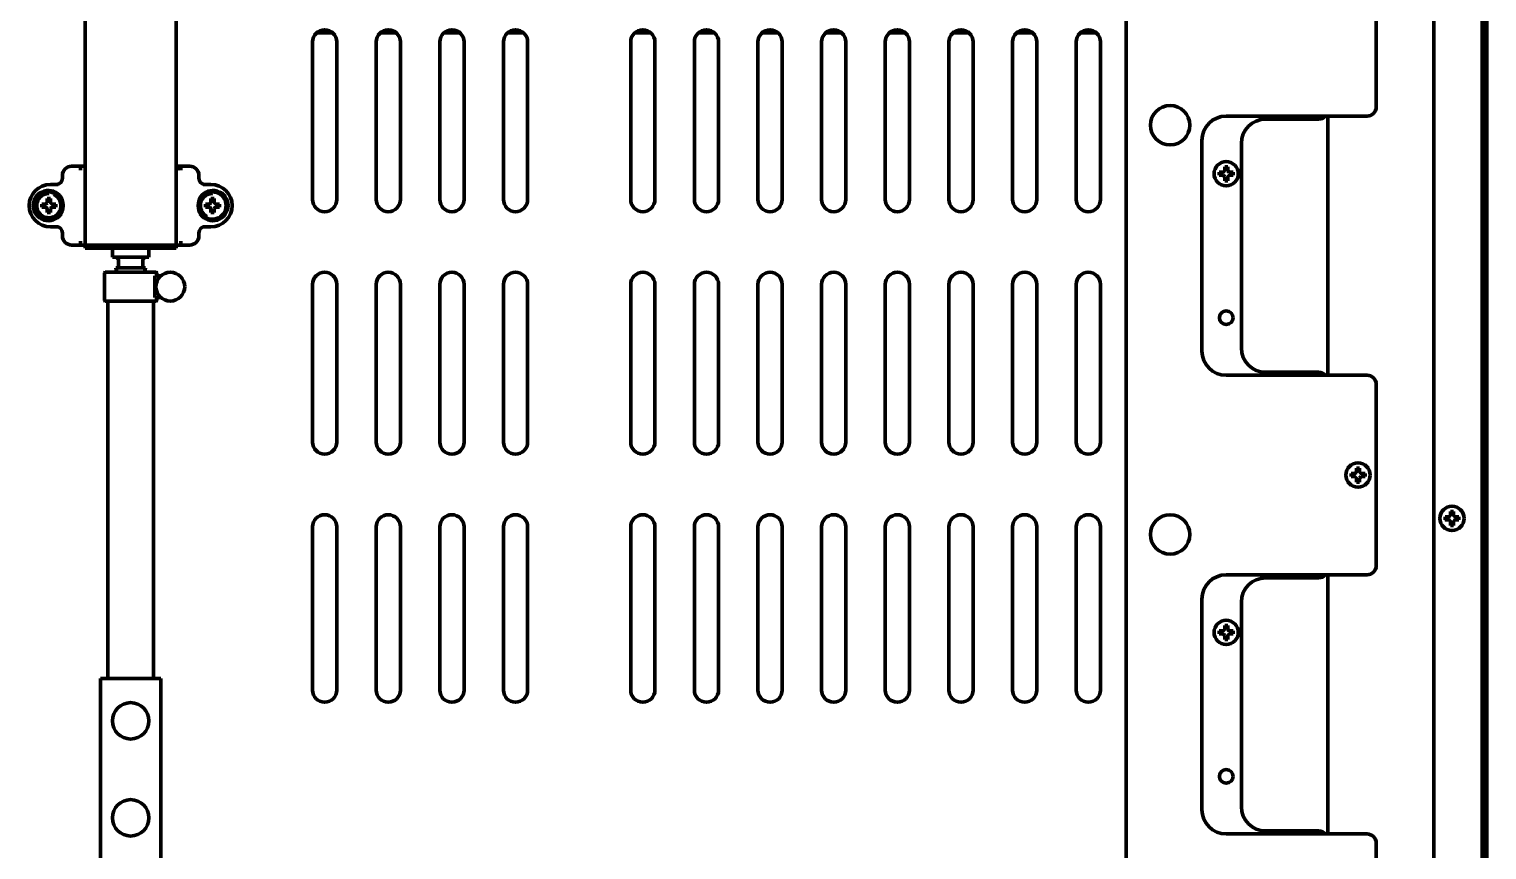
# Model space of a CAD drawing. Header units: inches. Extents: x -2983 to 7024, y 422 to 5529.
# Drawn here: x 3137.3 to 3618.3, y 4975.4 to 5246.2 of the extents above; entities that cross this region are included whole.
import ezdxf

# ---------------------------------------------------------------- set-up
doc = ezdxf.new("R2010")
doc.units = ezdxf.units.IN

msp = doc.modelspace()

# ---------------------------------------------------------------- linework, layer by layer
at = {"linetype": 'Continuous', "lineweight": 70}
for p, q in [((3499.28, 5360.79), (3499.28, 4737.49)), ((3618.28, 5013.82), (3618.28, 5348.99)), ((3617.61, 5345.99), (3617.61, 5014.82)), ((3155.78, 5325.99), (3155.78, 5174.99)), ((3185.78, 5174.99), (3185.78, 5325.99)), ((3581.78, 5280.35), (3581.78, 5220.51)), ((3616.82, 5179.49), (3616.82, 5280.49)), ((3616.87, 5280.49), (3616.87, 5179.49)), ((3600.78, 4718.5), (3600.78, 5273.99)), ((3616.78, 4718.49), (3616.78, 5275.99)), ((3237.42, 5244.99), (3232.14, 5244.99)), ((3258.43, 5244.99), (3253.13, 5244.99)), ((3279.42, 5244.99), (3274.13, 5244.99)), ((3300.42, 5244.99), (3295.13, 5244.99)), ((3342.43, 5244.99), (3337.13, 5244.99)), ((3363.42, 5244.99), (3358.13, 5244.99)), ((3384.42, 5244.99), (3379.14, 5244.99)), ((3405.43, 5244.99), (3400.13, 5244.99)), ((3426.42, 5244.99), (3421.13, 5244.99)), ((3447.42, 5244.99), (3442.13, 5244.99)), ((3468.42, 5244.99), (3463.14, 5244.99)), ((3489.43, 5244.99), (3484.13, 5244.99)), ((3230.78, 5189.99), (3230.78, 5241.99)), ((3238.78, 5241.99), (3238.78, 5189.99)), ((3251.78, 5189.99), (3251.78, 5241.99)), ((3259.78, 5241.99), (3259.78, 5189.99)), ((3272.78, 5189.99), (3272.78, 5241.99)), ((3280.78, 5241.99), (3280.78, 5189.99)), ((3293.78, 5189.99), (3293.78, 5241.99)), ((3301.78, 5241.99), (3301.78, 5189.99)), ((3335.78, 5189.99), (3335.78, 5241.99)), ((3343.78, 5241.99), (3343.78, 5189.99)), ((3356.78, 5189.99), (3356.78, 5241.99)), ((3364.78, 5241.99), (3364.78, 5189.99)), ((3377.78, 5189.99), (3377.78, 5241.99)), ((3385.78, 5241.99), (3385.78, 5189.99)), ((3398.78, 5189.99), (3398.78, 5241.99)), ((3406.78, 5241.99), (3406.78, 5189.99)), ((3419.78, 5189.99), (3419.78, 5241.99)), ((3427.78, 5241.99), (3427.78, 5189.99)), ((3440.78, 5189.99), (3440.78, 5241.99)), ((3448.78, 5241.99), (3448.78, 5189.99)), ((3461.78, 5189.99), (3461.78, 5241.99)), ((3469.78, 5241.99), (3469.78, 5189.99)), ((3482.78, 5189.99), (3482.78, 5241.99)), ((3490.78, 5241.99), (3490.78, 5189.99)), ((3578.78, 5217.51), (3532.28, 5217.51)), ((3562.78, 5216.51), (3545.28, 5216.51)), ((3565.78, 5132), (3565.78, 5217.5)), ((3524.28, 5209.51), (3524.28, 5140.01)), ((3537.28, 5141.01), (3537.28, 5208.51)), ((3151.29, 5200.99), (3155.78, 5200.99)), ((3153.68, 5200.25), (3154.81, 5200.25)), ((3185.78, 5200.99), (3190.28, 5200.99)), ((3186.75, 5200.25), (3187.89, 5200.25)), ((3144.28, 5194.99), (3146.9, 5194.99)), ((3148.28, 5198), (3148.28, 5196.99)), ((3193.28, 5196.99), (3193.28, 5198)), ((3194.67, 5194.99), (3197.28, 5194.99)), ((3529.98, 5198.51), (3529.98, 5199.01)), ((3529.98, 5198.01), (3529.98, 5198.51)), ((3534.58, 5199.01), (3534.58, 5198.51)), ((3534.58, 5198.51), (3534.58, 5198.01)), ((3141.48, 5187.99), (3141.48, 5188.49)), ((3141.48, 5187.49), (3141.48, 5187.99)), ((3146.08, 5188.49), (3146.08, 5187.99)), ((3146.08, 5187.99), (3146.08, 5187.49)), ((3195.48, 5187.99), (3195.48, 5188.49)), ((3195.48, 5187.49), (3195.48, 5187.99)), ((3200.08, 5188.49), (3200.08, 5187.99)), ((3200.08, 5187.99), (3200.08, 5187.49)), ((3146.9, 5180.99), (3144.28, 5180.99)), ((3197.28, 5180.99), (3194.67, 5180.99)), ((3148.28, 5178.99), (3148.28, 5177.98)), ((3154.81, 5175.73), (3153.68, 5175.73)), ((3187.89, 5175.73), (3186.75, 5175.73)), ((3193.28, 5177.98), (3193.28, 5178.99)), ((3616.82, 5179.99), (3616.78, 5179.99)), ((3616.82, 5177.49), (3616.82, 5179.49)), ((3616.87, 5177.49), (3616.82, 5177.49)), ((3616.87, 5179.49), (3616.87, 5177.49)), ((3155.78, 5174.99), (3151.29, 5174.99)), ((3155.78, 5174.99), (3155.79, 5174.99)), ((3155.79, 5173.99), (3155.79, 5174.99)), ((3155.79, 5174.99), (3155.79, 5173.99)), ((3155.79, 5173.99), (3155.79, 5173.99)), ((3156.3, 5173.99), (3155.79, 5173.99)), ((3185.27, 5174.99), (3156.3, 5174.99)), ((3156.3, 5174.99), (3156.3, 5173.99)), ((3156.3, 5173.99), (3156.37, 5173.99)), ((3156.37, 5174.99), (3185.21, 5174.99)), ((3156.37, 5173.99), (3156.37, 5174.99)), ((3156.37, 5173.99), (3185.21, 5173.99)), ((3164.78, 5173.99), (3164.78, 5170.99)), ((3170.78, 5170.99), (3164.78, 5170.99)), ((3176.78, 5170.99), (3170.78, 5170.99)), ((3176.78, 5170.99), (3176.78, 5173.99)), ((3185.21, 5173.99), (3185.21, 5174.99)), ((3185.21, 5173.99), (3185.27, 5173.99)), ((3185.27, 5174.99), (3185.27, 5173.99)), ((3185.77, 5173.99), (3185.27, 5173.99)), ((3185.77, 5174.99), (3185.77, 5173.99)), ((3185.77, 5174.99), (3185.78, 5174.99)), ((3185.77, 5173.99), (3185.78, 5173.99)), ((3185.78, 5173.99), (3185.78, 5174.99)), ((3190.28, 5174.99), (3185.78, 5174.99)), ((3162.33, 5165.99), (3179.23, 5165.99)), ((3175.68, 5167.49), (3165.88, 5167.49)), ((3165.88, 5167.49), (3166.27, 5165.99)), ((3166.78, 5169.99), (3166.78, 5167.69)), ((3174.78, 5167.69), (3174.78, 5169.99)), ((3175.3, 5165.99), (3175.68, 5167.49)), ((3162.18, 5165.84), (3162.18, 5156.64)), ((3180.78, 5164.84), (3178.78, 5164.84)), ((3178.78, 5164.84), (3178.78, 5157.64)), ((3179.38, 5164.84), (3179.38, 5165.84)), ((3230.78, 5109.99), (3230.78, 5161.99)), ((3238.78, 5161.99), (3238.78, 5109.99)), ((3251.78, 5109.99), (3251.78, 5161.99)), ((3259.78, 5161.99), (3259.78, 5109.99)), ((3272.78, 5109.99), (3272.78, 5161.99)), ((3280.78, 5161.99), (3280.78, 5109.99)), ((3293.78, 5109.99), (3293.78, 5161.99)), ((3301.78, 5161.99), (3301.78, 5109.99)), ((3335.78, 5109.99), (3335.78, 5161.99)), ((3343.78, 5161.99), (3343.78, 5109.99)), ((3356.78, 5109.99), (3356.78, 5161.99)), ((3364.78, 5161.99), (3364.78, 5109.99)), ((3377.78, 5109.99), (3377.78, 5161.99)), ((3385.78, 5161.99), (3385.78, 5109.99)), ((3398.78, 5109.99), (3398.78, 5161.99)), ((3406.78, 5161.99), (3406.78, 5109.99)), ((3419.78, 5109.99), (3419.78, 5161.99)), ((3427.78, 5161.99), (3427.78, 5109.99)), ((3440.78, 5109.99), (3440.78, 5161.99)), ((3448.78, 5161.99), (3448.78, 5109.99)), ((3461.78, 5109.99), (3461.78, 5161.99)), ((3469.78, 5161.99), (3469.78, 5109.99)), ((3482.78, 5109.99), (3482.78, 5161.99)), ((3490.78, 5161.99), (3490.78, 5109.99)), ((3162.33, 5156.49), (3170.78, 5156.49)), ((3170.78, 5156.49), (3179.23, 5156.49)), ((3178.78, 5157.64), (3180.78, 5157.64)), ((3179.38, 5156.64), (3179.38, 5157.64)), ((3562.78, 5133.01), (3545.28, 5133.01)), ((3532.28, 5132.01), (3578.78, 5132.01)), ((3581.78, 5129.01), (3581.78, 5069.17)), ((3573.48, 5099.09), (3573.48, 5099.59)), ((3573.48, 5098.59), (3573.48, 5099.09)), ((3578.08, 5099.59), (3578.08, 5099.09)), ((3578.08, 5099.09), (3578.08, 5098.59)), ((3604.48, 5084.79), (3604.48, 5085.29)), ((3604.48, 5084.29), (3604.48, 5084.79)), ((3609.08, 5085.29), (3609.08, 5084.79)), ((3609.08, 5084.79), (3609.08, 5084.29)), ((3230.78, 5028.13), (3230.78, 5081.99)), ((3238.78, 5081.99), (3238.78, 5028.13)), ((3251.78, 5028.13), (3251.78, 5081.99)), ((3259.78, 5081.99), (3259.78, 5028.13)), ((3272.78, 5028.13), (3272.78, 5081.99)), ((3280.78, 5081.99), (3280.78, 5028.13)), ((3293.78, 5028.13), (3293.78, 5081.99)), ((3301.78, 5081.99), (3301.78, 5028.13)), ((3335.78, 5028.13), (3335.78, 5081.99)), ((3343.78, 5081.99), (3343.78, 5028.13)), ((3356.78, 5028.13), (3356.78, 5081.99)), ((3364.78, 5081.99), (3364.78, 5028.13)), ((3377.78, 5028.13), (3377.78, 5081.99)), ((3385.78, 5081.99), (3385.78, 5028.13)), ((3398.78, 5028.13), (3398.78, 5081.99)), ((3406.78, 5081.99), (3406.78, 5028.13)), ((3419.78, 5028.13), (3419.78, 5081.99)), ((3427.78, 5081.99), (3427.78, 5028.13)), ((3440.78, 5028.13), (3440.78, 5081.99)), ((3448.78, 5081.99), (3448.78, 5028.13)), ((3461.78, 5028.13), (3461.78, 5081.99)), ((3469.78, 5081.99), (3469.78, 5028.13)), ((3482.78, 5028.13), (3482.78, 5081.99)), ((3490.78, 5081.99), (3490.78, 5028.13)), ((3578.78, 5066.17), (3532.28, 5066.17)), ((3562.78, 5065.17), (3545.28, 5065.17)), ((3565.78, 4980.66), (3565.78, 5066.16)), ((3524.28, 5058.17), (3524.28, 4988.67)), ((3537.28, 4989.67), (3537.28, 5057.17)), ((3529.98, 5047.17), (3529.98, 5047.67)), ((3529.98, 5046.67), (3529.98, 5047.17)), ((3534.58, 5047.67), (3534.58, 5047.17)), ((3534.58, 5047.17), (3534.58, 5046.67)), ((3160.78, 5031.99), (3162.48, 5031.99)), ((3160.78, 4971.99), (3160.78, 5031.99)), ((3162.48, 5031.99), (3179.08, 5031.99)), ((3179.08, 5031.99), (3180.78, 5031.99)), ((3180.78, 5031.99), (3180.78, 4971.99)), ((3616.78, 5013.82), (3617.66, 5013.82)), ((3616.78, 5013.79), (3617.66, 5013.79)), ((3617.61, 5012.79), (3617.61, 4718.49)), ((3618.28, 5013.82), (3617.66, 5013.82)), ((3618.28, 5013.79), (3617.66, 5013.79)), ((3618.28, 5013.82), (3618.28, 5013.82)), ((3618.28, 5013.79), (3618.28, 5013.79)), ((3618.28, 4718.49), (3618.28, 5013.79)), ((3532.28, 4980.67), (3578.78, 4980.67)), ((3562.78, 4981.67), (3545.28, 4981.67)), ((3581.78, 4977.67), (3581.78, 4917.83))]:
    msp.add_line(p, q, dxfattribs=at)
for centre, radius in [((3513.78, 5214.49), 6.5), ((3532.28, 5198.51), 4), ((3183.88, 5161.24), 4.75), ((3532.28, 5151.01), 2.25), ((3575.78, 5099.09), 4), ((3513.78, 5079.49), 6.5), ((3606.78, 5084.79), 4), ((3532.28, 5047.17), 4), ((3170.78, 5017.99), 6), ((3532.28, 4999.67), 2.25), ((3170.78, 4985.99), 6)]:
    msp.add_circle(centre, radius, dxfattribs=at)
for centre, radius, start, end in [((3234.78, 5241.99), 4, 0, 180), ((3255.78, 5241.99), 4, 0, 180), ((3276.78, 5241.99), 4, 0, 180), ((3297.78, 5241.99), 4, 0, 180), ((3339.78, 5241.99), 4, 0, 180), ((3360.78, 5241.99), 4, 0, 180), ((3381.78, 5241.99), 4, 0, 180), ((3402.78, 5241.99), 4, 0, 180), ((3423.78, 5241.99), 4, 0, 180), ((3444.78, 5241.99), 4, 0, 180), ((3465.78, 5241.99), 4, 0, 180), ((3486.78, 5241.99), 4, 0, 180), ((3578.78, 5220.51), 3, 270, 0), ((3532.28, 5209.51), 8, 90, 180), ((3545.28, 5208.51), 8, 90, 180), ((3562.78, 5219.51), 3, 270, 318.1894), ((3144.28, 5187.99), 7, 90, 270), ((3197.28, 5187.99), 7, 270, 90), ((3143.65, 5187.99), 5, 34.3523, 325.6477), ((3143.78, 5187.99), 4.5, 34.3523, 325.6477), ((3143.78, 5187.99), 4, 90, 180), ((3143.78, 5187.99), 4, 180, 64.98), ((3197.78, 5187.99), 4, 90, 180), ((3197.91, 5187.99), 5, 214.3523, 145.6477), ((3197.78, 5187.99), 4.5, 214.3523, 145.6477), ((3197.78, 5187.99), 4, 180, 242.2406), ((3234.78, 5189.99), 4, 180, 0), ((3255.78, 5189.99), 4, 180, 0), ((3276.78, 5189.99), 4, 180, 0), ((3297.78, 5189.99), 4, 180, 0), ((3339.78, 5189.99), 4, 180, 0), ((3360.78, 5189.99), 4, 180, 0), ((3381.78, 5189.99), 4, 180, 0), ((3402.78, 5189.99), 4, 180, 0), ((3423.78, 5189.99), 4, 180, 0), ((3444.78, 5189.99), 4, 180, 0), ((3465.78, 5189.99), 4, 180, 0), ((3486.78, 5189.99), 4, 180, 0), ((3165.78, 5169.99), 1, 0, 90), ((3175.78, 5169.99), 1, 90, 180), ((3162.33, 5165.84), 0.15, 90, 180), ((3166.58, 5167.69), 0.2, 270, 0), ((3174.98, 5167.69), 0.2, 180, 270), ((3179.23, 5165.84), 0.15, 0, 90), ((3234.78, 5161.99), 4, 0, 180), ((3255.78, 5161.99), 4, 0, 180), ((3276.78, 5161.99), 4, 0, 180), ((3297.78, 5161.99), 4, 0, 180), ((3339.78, 5161.99), 4, 0, 180), ((3360.78, 5161.99), 4, 0, 180), ((3381.78, 5161.99), 4, 0, 180), ((3402.78, 5161.99), 4, 0, 180), ((3423.78, 5161.99), 4, 0, 180), ((3444.78, 5161.99), 4, 0, 180), ((3465.78, 5161.99), 4, 0, 180), ((3486.78, 5161.99), 4, 0, 180), ((3162.33, 5156.64), 0.15, 180, 270), ((3179.23, 5156.64), 0.15, 270, 0), ((3532.28, 5140.01), 8, 180, 270), ((3545.28, 5141.01), 8, 180, 270), ((3562.78, 5130.01), 3, 41.8106, 90), ((3578.78, 5129.01), 3, 0, 90), ((3234.78, 5109.99), 4, 180, 0), ((3255.78, 5109.99), 4, 180, 0), ((3276.78, 5109.99), 4, 180, 0), ((3297.78, 5109.99), 4, 180, 0), ((3339.78, 5109.99), 4, 180, 0), ((3360.78, 5109.99), 4, 180, 0), ((3381.78, 5109.99), 4, 180, 0), ((3402.78, 5109.99), 4, 180, 0), ((3423.78, 5109.99), 4, 180, 0), ((3444.78, 5109.99), 4, 180, 0), ((3465.78, 5109.99), 4, 180, 0), ((3486.78, 5109.99), 4, 180, 0), ((3234.78, 5081.99), 4, 0, 180), ((3255.78, 5081.99), 4, 0, 180), ((3276.78, 5081.99), 4, 0, 180), ((3297.78, 5081.99), 4, 0, 180), ((3339.78, 5081.99), 4, 0, 180), ((3360.78, 5081.99), 4, 0, 180), ((3381.78, 5081.99), 4, 0, 180), ((3402.78, 5081.99), 4, 0, 180), ((3423.78, 5081.99), 4, 0, 180), ((3444.78, 5081.99), 4, 0, 180), ((3465.78, 5081.99), 4, 0, 180), ((3486.78, 5081.99), 4, 0, 180), ((3532.28, 5058.17), 8, 90, 180), ((3545.28, 5057.17), 8, 90, 180), ((3562.78, 5068.17), 3, 270, 318.1584), ((3578.78, 5069.17), 3, 270, 0), ((3234.78, 5028.13), 4, 180, 0), ((3255.78, 5028.13), 4, 180, 0), ((3276.78, 5028.13), 4, 180, 0), ((3297.78, 5028.13), 4, 180, 0), ((3339.78, 5028.13), 4, 180, 0), ((3360.78, 5028.13), 4, 180, 0), ((3381.78, 5028.13), 4, 180, 0), ((3402.78, 5028.13), 4, 180, 0), ((3423.78, 5028.13), 4, 180, 0), ((3444.78, 5028.13), 4, 180, 0), ((3465.78, 5028.13), 4, 180, 0), ((3486.78, 5028.13), 4, 180, 0), ((3532.28, 4988.67), 8, 180, 270), ((3545.28, 4989.67), 8, 180, 270), ((3562.78, 4978.67), 3, 41.8106, 90), ((3578.78, 4977.67), 3, 0, 90)]:
    msp.add_arc(centre, radius, start, end, dxfattribs=at)
for centre, major_axis, ratio, start_param, end_param in [((3151.3, 5197.99), (2.89, -0.89), 0.993, 1.872734, 3.439565), ((3186.75, 5199.75), (0.248, 0.434), 0.9975, 0.520128, 2.088768), ((3190.26, 5197.99), (2.89, 0.89), 0.993, 5.985213, 7.552044), ((3146.27, 5196.99), (2.01, 0), 0.993605, 4.712389, 6.283185), ((3195.3, 5196.99), (2.01, 0), 0.993605, 3.141593, 4.712389), ((3146.27, 5178.99), (-2.01, 0), 0.993605, 3.141593, 4.712389), ((3195.3, 5178.99), (-2.01, 0), 0.993605, 4.712389, 6.283185), ((3151.3, 5177.99), (-2.89, -0.89), 0.993, 5.985213, 7.552044), ((3190.26, 5177.99), (-2.89, 0.89), 0.993, 1.872734, 3.439565), ((3170.78, 5165.99), (7.5, 0), 0.000001, 1.528581, 3.141593), ((3617.66, 5014.82), (0, 1), 0.052336, 1.570796, 3.141593), ((3617.66, 5012.79), (0, 1), 0.052336, 0, 1.570796)]:
    msp.add_ellipse(centre, major_axis=major_axis, ratio=ratio, start_param=start_param, end_param=end_param, dxfattribs=at)
for points in [[(3531.78, 5199.51), (3531.78, 5199.56), (3531.78, 5199.67), (3531.78, 5199.83), (3531.78, 5199.99), (3531.78, 5200.14), (3531.78, 5200.3), (3531.78, 5200.45), (3531.78, 5200.62), (3531.78, 5200.74), (3531.78, 5200.81)], [(3531.78, 5200.81), (3531.95, 5200.81), (3532.28, 5200.81), (3532.62, 5200.81), (3532.78, 5200.81)], [(3531.28, 5198.01), (3531.23, 5198.01), (3531.12, 5198.01), (3530.96, 5198.01), (3530.8, 5198.01), (3530.65, 5198.01), (3530.49, 5198.01), (3530.34, 5198.01), (3530.17, 5198.01), (3530.05, 5198.01), (3529.98, 5198.01)], [(3531.28, 5199.01), (3531.31, 5199.03), (3531.36, 5199.08), (3531.43, 5199.15), (3531.5, 5199.22), (3531.57, 5199.29), (3531.64, 5199.36), (3531.71, 5199.44), (3531.76, 5199.48), (3531.78, 5199.51)], [(3531.78, 5197.51), (3531.76, 5197.53), (3531.71, 5197.58), (3531.63, 5197.66), (3531.56, 5197.73), (3531.49, 5197.8), (3531.42, 5197.87), (3531.35, 5197.94), (3531.31, 5197.98), (3531.28, 5198.01)], [(3532.78, 5196.21), (3532.62, 5196.21), (3532.28, 5196.21), (3531.95, 5196.21), (3531.78, 5196.21)], [(3532.78, 5199.51), (3532.81, 5199.48), (3532.86, 5199.43), (3532.94, 5199.36), (3533.01, 5199.28), (3533.08, 5199.21), (3533.15, 5199.14), (3533.21, 5199.08), (3533.26, 5199.03), (3533.28, 5199.01)], [(3533.28, 5198.01), (3533.26, 5197.98), (3533.21, 5197.94), (3533.14, 5197.86), (3533.07, 5197.79), (3533, 5197.72), (3532.93, 5197.65), (3532.86, 5197.58), (3532.81, 5197.53), (3532.78, 5197.51)], [(3532.78, 5197.51), (3532.78, 5197.45), (3532.78, 5197.34), (3532.78, 5197.18), (3532.78, 5197.02), (3532.78, 5196.87), (3532.78, 5196.72), (3532.78, 5196.56), (3532.78, 5196.39), (3532.78, 5196.27), (3532.78, 5196.21)], [(3533.28, 5199.01), (3533.34, 5199.01), (3533.45, 5199.01), (3533.61, 5199.01), (3533.77, 5199.01), (3533.92, 5199.01), (3534.07, 5199.01), (3534.23, 5199.01), (3534.4, 5199.01), (3534.52, 5199.01), (3534.58, 5199.01)], [(3143.28, 5188.99), (3143.28, 5189.04), (3143.28, 5189.15), (3143.28, 5189.31), (3143.28, 5189.47), (3143.28, 5189.63), (3143.28, 5189.78), (3143.28, 5189.94), (3143.28, 5190.1), (3143.28, 5190.23), (3143.28, 5190.29)], [(3143.28, 5190.29), (3143.45, 5190.29), (3143.78, 5190.29), (3144.12, 5190.29), (3144.28, 5190.29)], [(3197.28, 5188.99), (3197.28, 5189.04), (3197.28, 5189.15), (3197.28, 5189.31), (3197.28, 5189.47), (3197.28, 5189.63), (3197.28, 5189.78), (3197.28, 5189.94), (3197.28, 5190.1), (3197.28, 5190.23), (3197.28, 5190.29)], [(3197.28, 5190.29), (3197.45, 5190.29), (3197.78, 5190.29), (3198.12, 5190.29), (3198.28, 5190.29)], [(3142.78, 5187.49), (3142.73, 5187.49), (3142.62, 5187.49), (3142.46, 5187.49), (3142.3, 5187.49), (3142.15, 5187.49), (3141.99, 5187.49), (3141.84, 5187.49), (3141.67, 5187.49), (3141.55, 5187.49), (3141.48, 5187.49)], [(3142.78, 5188.49), (3142.81, 5188.51), (3142.86, 5188.56), (3142.93, 5188.63), (3143, 5188.7), (3143.07, 5188.77), (3143.14, 5188.85), (3143.21, 5188.92), (3143.26, 5188.97), (3143.28, 5188.99)], [(3143.28, 5186.99), (3143.26, 5187.02), (3143.21, 5187.07), (3143.13, 5187.14), (3143.06, 5187.21), (3142.99, 5187.28), (3142.92, 5187.35), (3142.85, 5187.42), (3142.81, 5187.47), (3142.78, 5187.49)], [(3144.28, 5185.69), (3144.12, 5185.69), (3143.78, 5185.69), (3143.45, 5185.69), (3143.28, 5185.69)], [(3144.28, 5188.99), (3144.31, 5188.96), (3144.36, 5188.91), (3144.44, 5188.84), (3144.51, 5188.77), (3144.58, 5188.7), (3144.65, 5188.63), (3144.71, 5188.56), (3144.76, 5188.51), (3144.78, 5188.49)], [(3144.78, 5187.49), (3144.76, 5187.47), (3144.71, 5187.42), (3144.64, 5187.35), (3144.57, 5187.28), (3144.5, 5187.2), (3144.43, 5187.13), (3144.36, 5187.06), (3144.31, 5187.01), (3144.28, 5186.99)], [(3144.28, 5186.99), (3144.28, 5186.93), (3144.28, 5186.83), (3144.28, 5186.67), (3144.28, 5186.51), (3144.28, 5186.35), (3144.28, 5186.2), (3144.28, 5186.04), (3144.28, 5185.88), (3144.28, 5185.75), (3144.28, 5185.69)], [(3144.78, 5188.49), (3144.84, 5188.49), (3144.95, 5188.49), (3145.11, 5188.49), (3145.27, 5188.49), (3145.42, 5188.49), (3145.57, 5188.49), (3145.73, 5188.49), (3145.9, 5188.49), (3146.02, 5188.49), (3146.08, 5188.49)], [(3196.78, 5187.49), (3196.73, 5187.49), (3196.62, 5187.49), (3196.46, 5187.49), (3196.3, 5187.49), (3196.15, 5187.49), (3195.99, 5187.49), (3195.84, 5187.49), (3195.67, 5187.49), (3195.55, 5187.49), (3195.48, 5187.49)], [(3196.78, 5188.49), (3196.81, 5188.51), (3196.86, 5188.56), (3196.93, 5188.63), (3197, 5188.7), (3197.07, 5188.77), (3197.14, 5188.85), (3197.21, 5188.92), (3197.26, 5188.97), (3197.28, 5188.99)], [(3197.28, 5186.99), (3197.26, 5187.02), (3197.21, 5187.07), (3197.13, 5187.14), (3197.06, 5187.21), (3196.99, 5187.28), (3196.92, 5187.35), (3196.85, 5187.42), (3196.81, 5187.47), (3196.78, 5187.49)], [(3198.28, 5185.69), (3198.12, 5185.69), (3197.78, 5185.69), (3197.45, 5185.69), (3197.28, 5185.69)], [(3198.28, 5188.99), (3198.31, 5188.96), (3198.36, 5188.91), (3198.44, 5188.84), (3198.51, 5188.77), (3198.58, 5188.7), (3198.65, 5188.63), (3198.71, 5188.56), (3198.76, 5188.51), (3198.78, 5188.49)], [(3198.78, 5187.49), (3198.76, 5187.47), (3198.71, 5187.42), (3198.64, 5187.35), (3198.57, 5187.28), (3198.5, 5187.2), (3198.43, 5187.13), (3198.36, 5187.06), (3198.31, 5187.01), (3198.28, 5186.99)], [(3198.28, 5186.99), (3198.28, 5186.93), (3198.28, 5186.83), (3198.28, 5186.67), (3198.28, 5186.51), (3198.28, 5186.35), (3198.28, 5186.2), (3198.28, 5186.04), (3198.28, 5185.88), (3198.28, 5185.75), (3198.28, 5185.69)], [(3198.78, 5188.49), (3198.84, 5188.49), (3198.95, 5188.49), (3199.11, 5188.49), (3199.27, 5188.49), (3199.42, 5188.49), (3199.57, 5188.49), (3199.73, 5188.49), (3199.9, 5188.49), (3200.02, 5188.49), (3200.08, 5188.49)], [(3574.78, 5099.59), (3574.81, 5099.61), (3574.86, 5099.66), (3574.93, 5099.73), (3575, 5099.8), (3575.07, 5099.87), (3575.14, 5099.94), (3575.21, 5100.02), (3575.26, 5100.06), (3575.28, 5100.09)], [(3575.28, 5100.09), (3575.28, 5100.14), (3575.28, 5100.25), (3575.28, 5100.41), (3575.28, 5100.57), (3575.28, 5100.72), (3575.28, 5100.88), (3575.28, 5101.03), (3575.28, 5101.2), (3575.28, 5101.32), (3575.28, 5101.39)], [(3575.28, 5101.39), (3575.45, 5101.39), (3575.78, 5101.39), (3576.12, 5101.39), (3576.28, 5101.39)], [(3576.28, 5100.09), (3576.31, 5100.06), (3576.36, 5100.01), (3576.44, 5099.94), (3576.51, 5099.86), (3576.58, 5099.79), (3576.65, 5099.72), (3576.71, 5099.66), (3576.76, 5099.61), (3576.78, 5099.59)], [(3576.78, 5099.59), (3576.84, 5099.59), (3576.95, 5099.59), (3577.11, 5099.59), (3577.27, 5099.59), (3577.42, 5099.59), (3577.57, 5099.59), (3577.73, 5099.59), (3577.9, 5099.59), (3578.02, 5099.59), (3578.08, 5099.59)], [(3574.78, 5098.59), (3574.73, 5098.59), (3574.62, 5098.59), (3574.46, 5098.59), (3574.3, 5098.59), (3574.15, 5098.59), (3573.99, 5098.59), (3573.84, 5098.59), (3573.67, 5098.59), (3573.55, 5098.59), (3573.48, 5098.59)], [(3575.28, 5098.09), (3575.26, 5098.11), (3575.21, 5098.16), (3575.13, 5098.24), (3575.06, 5098.31), (3574.99, 5098.38), (3574.92, 5098.45), (3574.85, 5098.52), (3574.81, 5098.56), (3574.78, 5098.59)], [(3576.28, 5096.79), (3576.12, 5096.79), (3575.78, 5096.79), (3575.45, 5096.79), (3575.28, 5096.79)], [(3576.78, 5098.59), (3576.76, 5098.56), (3576.71, 5098.52), (3576.64, 5098.44), (3576.57, 5098.37), (3576.5, 5098.3), (3576.43, 5098.23), (3576.36, 5098.16), (3576.31, 5098.11), (3576.28, 5098.09)], [(3576.28, 5098.09), (3576.28, 5098.03), (3576.28, 5097.92), (3576.28, 5097.76), (3576.28, 5097.6), (3576.28, 5097.45), (3576.28, 5097.3), (3576.28, 5097.14), (3576.28, 5096.97), (3576.28, 5096.85), (3576.28, 5096.79)], [(3605.78, 5084.29), (3605.73, 5084.29), (3605.62, 5084.29), (3605.46, 5084.29), (3605.3, 5084.29), (3605.15, 5084.29), (3604.99, 5084.29), (3604.84, 5084.29), (3604.67, 5084.29), (3604.55, 5084.29), (3604.48, 5084.29)], [(3605.78, 5085.29), (3605.81, 5085.31), (3605.86, 5085.36), (3605.93, 5085.43), (3606, 5085.5), (3606.07, 5085.57), (3606.14, 5085.65), (3606.21, 5085.72), (3606.26, 5085.77), (3606.28, 5085.79)], [(3606.28, 5083.79), (3606.26, 5083.82), (3606.21, 5083.87), (3606.13, 5083.94), (3606.06, 5084.01), (3605.99, 5084.08), (3605.92, 5084.15), (3605.85, 5084.22), (3605.81, 5084.27), (3605.78, 5084.29)], [(3606.28, 5085.79), (3606.28, 5085.84), (3606.28, 5085.95), (3606.28, 5086.11), (3606.28, 5086.27), (3606.28, 5086.43), (3606.28, 5086.58), (3606.28, 5086.74), (3606.28, 5086.9), (3606.28, 5087.03), (3606.28, 5087.09)], [(3606.28, 5087.09), (3606.45, 5087.09), (3606.78, 5087.09), (3607.12, 5087.09), (3607.28, 5087.09)], [(3607.28, 5085.79), (3607.31, 5085.76), (3607.36, 5085.71), (3607.44, 5085.64), (3607.51, 5085.57), (3607.58, 5085.5), (3607.65, 5085.43), (3607.71, 5085.36), (3607.76, 5085.31), (3607.78, 5085.29)], [(3607.78, 5084.29), (3607.76, 5084.27), (3607.71, 5084.22), (3607.64, 5084.15), (3607.57, 5084.08), (3607.5, 5084), (3607.43, 5083.93), (3607.36, 5083.86), (3607.31, 5083.81), (3607.28, 5083.79)], [(3607.78, 5085.29), (3607.84, 5085.29), (3607.95, 5085.29), (3608.11, 5085.29), (3608.27, 5085.29), (3608.42, 5085.29), (3608.57, 5085.29), (3608.73, 5085.29), (3608.9, 5085.29), (3609.02, 5085.29), (3609.08, 5085.29)], [(3607.28, 5082.49), (3607.12, 5082.49), (3606.78, 5082.49), (3606.45, 5082.49), (3606.28, 5082.49)], [(3607.28, 5083.79), (3607.28, 5083.73), (3607.28, 5083.63), (3607.28, 5083.47), (3607.28, 5083.31), (3607.28, 5083.15), (3607.28, 5083), (3607.28, 5082.84), (3607.28, 5082.68), (3607.28, 5082.55), (3607.28, 5082.49)], [(3531.28, 5046.67), (3531.23, 5046.67), (3531.12, 5046.67), (3530.96, 5046.67), (3530.8, 5046.67), (3530.65, 5046.67), (3530.49, 5046.67), (3530.34, 5046.67), (3530.17, 5046.67), (3530.05, 5046.67), (3529.98, 5046.67)], [(3531.28, 5047.67), (3531.31, 5047.69), (3531.36, 5047.74), (3531.43, 5047.81), (3531.5, 5047.88), (3531.57, 5047.95), (3531.64, 5048.02), (3531.71, 5048.1), (3531.76, 5048.14), (3531.78, 5048.17)], [(3531.78, 5046.17), (3531.76, 5046.19), (3531.71, 5046.25), (3531.63, 5046.32), (3531.56, 5046.39), (3531.49, 5046.46), (3531.42, 5046.53), (3531.35, 5046.6), (3531.31, 5046.64), (3531.28, 5046.67)], [(3531.78, 5048.17), (3531.78, 5048.22), (3531.78, 5048.33), (3531.78, 5048.49), (3531.78, 5048.65), (3531.78, 5048.81), (3531.78, 5048.96), (3531.78, 5049.11), (3531.78, 5049.28), (3531.78, 5049.4), (3531.78, 5049.47)], [(3531.78, 5049.47), (3531.95, 5049.47), (3532.28, 5049.47), (3532.62, 5049.47), (3532.78, 5049.47)], [(3532.78, 5048.17), (3532.81, 5048.14), (3532.86, 5048.09), (3532.94, 5048.02), (3533.01, 5047.95), (3533.08, 5047.88), (3533.15, 5047.81), (3533.21, 5047.74), (3533.26, 5047.69), (3533.28, 5047.67)], [(3533.28, 5046.67), (3533.26, 5046.64), (3533.21, 5046.6), (3533.14, 5046.53), (3533.07, 5046.45), (3533, 5046.38), (3532.93, 5046.31), (3532.86, 5046.24), (3532.81, 5046.19), (3532.78, 5046.17)], [(3532.78, 5046.17), (3532.78, 5046.11), (3532.78, 5046.01), (3532.78, 5045.84), (3532.78, 5045.69), (3532.78, 5045.53), (3532.78, 5045.38), (3532.78, 5045.22), (3532.78, 5045.06), (3532.78, 5044.93), (3532.78, 5044.87)], [(3533.28, 5047.67), (3533.34, 5047.67), (3533.45, 5047.67), (3533.61, 5047.67), (3533.77, 5047.67), (3533.92, 5047.67), (3534.07, 5047.67), (3534.23, 5047.67), (3534.4, 5047.67), (3534.52, 5047.67), (3534.58, 5047.67)], [(3532.78, 5044.87), (3532.62, 5044.87), (3532.28, 5044.87), (3531.95, 5044.87), (3531.78, 5044.87)]]:
    msp.add_open_spline(points, degree=3, dxfattribs=at)
for points, knots in [([(3532.78, 5200.81), (3532.78, 5200.6), (3532.78, 5200.39), (3532.78, 5200.07), (3532.78, 5199.96), (3532.78, 5199.74), (3532.78, 5199.62), (3532.78, 5199.51)], [0, 0, 0, 0, 0.5, 0.5, 0.75, 0.75, 1, 1, 1, 1]), ([(3529.98, 5199.01), (3530.19, 5199.01), (3530.4, 5199.01), (3530.72, 5199.01), (3530.83, 5199.01), (3531.06, 5199.01), (3531.17, 5199.01), (3531.28, 5199.01)], [0, 0, 0, 0, 0.5, 0.5, 0.75, 0.75, 1, 1, 1, 1]), ([(3531.78, 5196.21), (3531.78, 5196.41), (3531.78, 5196.62), (3531.78, 5196.94), (3531.78, 5197.05), (3531.78, 5197.28), (3531.78, 5197.39), (3531.78, 5197.51)], [0, 0, 0, 0, 0.5, 0.5, 0.75, 0.75, 1, 1, 1, 1]), ([(3534.58, 5198.01), (3534.38, 5198.01), (3534.17, 5198.01), (3533.85, 5198.01), (3533.74, 5198.01), (3533.51, 5198.01), (3533.4, 5198.01), (3533.28, 5198.01)], [0, 0, 0, 0, 0.5, 0.5, 0.75, 0.75, 1, 1, 1, 1]), ([(3144.28, 5190.29), (3144.28, 5190.09), (3144.28, 5189.88), (3144.28, 5189.55), (3144.28, 5189.44), (3144.28, 5189.22), (3144.28, 5189.1), (3144.28, 5188.99)], [0, 0, 0, 0, 0.5, 0.5, 0.75, 0.75, 1, 1, 1, 1]), ([(3147.5, 5185.45), (3147.56, 5185.54), (3147.62, 5185.64), (3147.73, 5185.83), (3147.79, 5185.93), (3147.88, 5186.13), (3147.93, 5186.23), (3147.99, 5186.39), (3148.01, 5186.44), (3148.05, 5186.55), (3148.08, 5186.65), (3148.11, 5186.76), (3148.14, 5186.87), (3148.16, 5186.93), (3148.19, 5187.09), (3148.22, 5187.2), (3148.25, 5187.42), (3148.26, 5187.54), (3148.28, 5187.76), (3148.28, 5187.88), (3148.28, 5188.05), (3148.28, 5188.11), (3148.28, 5188.22), (3148.28, 5188.28), (3148.26, 5188.45), (3148.25, 5188.56), (3148.21, 5188.78), (3148.19, 5188.9), (3148.16, 5189.06), (3148.14, 5189.11), (3148.11, 5189.22), (3148.1, 5189.28), (3148.05, 5189.44), (3148.01, 5189.54), (3147.93, 5189.75), (3147.88, 5189.85), (3147.79, 5190.05), (3147.73, 5190.15), (3147.62, 5190.34), (3147.56, 5190.43), (3147.5, 5190.53)], [0, 0, 0, 0, 0.0625, 0.0625, 0.125, 0.125, 0.1875, 0.1875, 0.21875, 0.21875, 0.25, 0.28125, 0.28125, 0.3125, 0.3125, 0.375, 0.375, 0.4375, 0.4375, 0.5, 0.5, 0.53125, 0.53125, 0.5625, 0.5625, 0.625, 0.625, 0.6875, 0.6875, 0.71875, 0.71875, 0.75, 0.75, 0.8125, 0.8125, 0.875, 0.875, 0.9375, 0.9375, 1, 1, 1, 1]), ([(3147.78, 5190.81), (3147.84, 5190.7), (3147.9, 5190.59), (3148, 5190.37), (3148.05, 5190.26), (3148.17, 5189.92), (3148.25, 5189.69), (3148.32, 5189.39), (3148.33, 5189.33), (3148.36, 5189.21), (3148.37, 5189.15), (3148.4, 5188.97), (3148.42, 5188.85), (3148.45, 5188.61), (3148.46, 5188.49), (3148.48, 5188.24), (3148.48, 5188.12), (3148.48, 5187.87), (3148.48, 5187.74), (3148.46, 5187.5), (3148.45, 5187.38), (3148.42, 5187.13), (3148.4, 5187.01), (3148.37, 5186.83), (3148.36, 5186.77), (3148.33, 5186.65), (3148.31, 5186.53), (3148.28, 5186.41), (3148.24, 5186.29), (3148.23, 5186.24), (3148.17, 5186.06), (3148.13, 5185.95), (3148.05, 5185.72), (3148, 5185.61), (3147.9, 5185.38), (3147.84, 5185.28), (3147.78, 5185.17)], [0, 0, 0, 0, 0.0625, 0.0625, 0.125, 0.125, 0.25, 0.25, 0.28125, 0.28125, 0.3125, 0.3125, 0.375, 0.375, 0.4375, 0.4375, 0.5, 0.5, 0.5625, 0.5625, 0.625, 0.625, 0.6875, 0.6875, 0.71875, 0.71875, 0.75, 0.78125, 0.78125, 0.8125, 0.8125, 0.875, 0.875, 0.9375, 0.9375, 1, 1, 1, 1]), ([(3193.79, 5185.17), (3193.73, 5185.28), (3193.67, 5185.38), (3193.57, 5185.61), (3193.52, 5185.72), (3193.39, 5186.06), (3193.32, 5186.29), (3193.25, 5186.58), (3193.23, 5186.64), (3193.21, 5186.76), (3193.2, 5186.82), (3193.16, 5187.01), (3193.15, 5187.13), (3193.12, 5187.37), (3193.11, 5187.49), (3193.09, 5187.74), (3193.09, 5187.86), (3193.09, 5188.11), (3193.09, 5188.23), (3193.11, 5188.48), (3193.12, 5188.6), (3193.15, 5188.85), (3193.16, 5188.97), (3193.2, 5189.15), (3193.21, 5189.21), (3193.23, 5189.33), (3193.26, 5189.45), (3193.29, 5189.57), (3193.32, 5189.68), (3193.34, 5189.74), (3193.4, 5189.92), (3193.44, 5190.03), (3193.52, 5190.26), (3193.57, 5190.37), (3193.67, 5190.59), (3193.73, 5190.7), (3193.79, 5190.81)], [0, 0, 0, 0, 0.0625, 0.0625, 0.125, 0.125, 0.25, 0.25, 0.28125, 0.28125, 0.3125, 0.3125, 0.375, 0.375, 0.4375, 0.4375, 0.5, 0.5, 0.5625, 0.5625, 0.625, 0.625, 0.6875, 0.6875, 0.71875, 0.71875, 0.75, 0.78125, 0.78125, 0.8125, 0.8125, 0.875, 0.875, 0.9375, 0.9375, 1, 1, 1, 1]), ([(3194.07, 5190.53), (3194.01, 5190.43), (3193.95, 5190.34), (3193.83, 5190.15), (3193.78, 5190.05), (3193.68, 5189.85), (3193.64, 5189.75), (3193.58, 5189.59), (3193.56, 5189.54), (3193.52, 5189.43), (3193.49, 5189.32), (3193.45, 5189.22), (3193.42, 5189.11), (3193.41, 5189.05), (3193.37, 5188.89), (3193.35, 5188.78), (3193.32, 5188.55), (3193.31, 5188.44), (3193.29, 5188.22), (3193.28, 5188.1), (3193.28, 5187.93), (3193.29, 5187.87), (3193.29, 5187.76), (3193.29, 5187.7), (3193.31, 5187.53), (3193.32, 5187.42), (3193.35, 5187.19), (3193.37, 5187.08), (3193.41, 5186.92), (3193.43, 5186.86), (3193.46, 5186.75), (3193.47, 5186.7), (3193.52, 5186.54), (3193.56, 5186.44), (3193.64, 5186.23), (3193.69, 5186.13), (3193.78, 5185.93), (3193.83, 5185.83), (3193.95, 5185.64), (3194.01, 5185.54), (3194.07, 5185.45)], [0, 0, 0, 0, 0.0625, 0.0625, 0.125, 0.125, 0.1875, 0.1875, 0.21875, 0.21875, 0.25, 0.28125, 0.28125, 0.3125, 0.3125, 0.375, 0.375, 0.4375, 0.4375, 0.5, 0.5, 0.53125, 0.53125, 0.5625, 0.5625, 0.625, 0.625, 0.6875, 0.6875, 0.71875, 0.71875, 0.75, 0.75, 0.8125, 0.8125, 0.875, 0.875, 0.9375, 0.9375, 1, 1, 1, 1]), ([(3198.28, 5190.29), (3198.28, 5190.09), (3198.28, 5189.88), (3198.28, 5189.55), (3198.28, 5189.44), (3198.28, 5189.22), (3198.28, 5189.1), (3198.28, 5188.99)], [0, 0, 0, 0, 0.5, 0.5, 0.75, 0.75, 1, 1, 1, 1]), ([(3141.48, 5188.49), (3141.69, 5188.49), (3141.9, 5188.49), (3142.22, 5188.49), (3142.33, 5188.49), (3142.56, 5188.49), (3142.67, 5188.49), (3142.78, 5188.49)], [0, 0, 0, 0, 0.5, 0.5, 0.75, 0.75, 1, 1, 1, 1]), ([(3143.28, 5185.69), (3143.28, 5185.89), (3143.28, 5186.1), (3143.28, 5186.43), (3143.28, 5186.54), (3143.28, 5186.76), (3143.28, 5186.87), (3143.28, 5186.99)], [0, 0, 0, 0, 0.5, 0.5, 0.75, 0.75, 1, 1, 1, 1]), ([(3146.08, 5187.49), (3145.88, 5187.49), (3145.67, 5187.49), (3145.35, 5187.49), (3145.24, 5187.49), (3145.01, 5187.49), (3144.9, 5187.49), (3144.78, 5187.49)], [0, 0, 0, 0, 0.5, 0.5, 0.75, 0.75, 1, 1, 1, 1]), ([(3195.48, 5188.49), (3195.69, 5188.49), (3195.9, 5188.49), (3196.22, 5188.49), (3196.33, 5188.49), (3196.56, 5188.49), (3196.67, 5188.49), (3196.78, 5188.49)], [0, 0, 0, 0, 0.5, 0.5, 0.75, 0.75, 1, 1, 1, 1]), ([(3197.28, 5185.69), (3197.28, 5185.89), (3197.28, 5186.1), (3197.28, 5186.43), (3197.28, 5186.54), (3197.28, 5186.76), (3197.28, 5186.87), (3197.28, 5186.99)], [0, 0, 0, 0, 0.5, 0.5, 0.75, 0.75, 1, 1, 1, 1]), ([(3200.08, 5187.49), (3199.88, 5187.49), (3199.67, 5187.49), (3199.35, 5187.49), (3199.24, 5187.49), (3199.01, 5187.49), (3198.9, 5187.49), (3198.78, 5187.49)], [0, 0, 0, 0, 0.5, 0.5, 0.75, 0.75, 1, 1, 1, 1]), ([(3163.28, 5156.49), (3163.28, 5151.62), (3163.28, 5140.08), (3163.28, 5123.22), (3163.28, 5107.19), (3163.28, 5094.09), (3163.28, 5082.51), (3163.28, 5065.75), (3163.28, 5048.89), (3163.28, 5035.84), (3163.28, 5031.99)], [0, 0, 0, 0, 0.117165, 0.278053, 0.406331, 0.503452, 0.593643, 0.685519, 0.907209, 1, 1, 1, 1]), ([(3178.28, 5031.99), (3178.28, 5038.93), (3178.28, 5052.91), (3178.28, 5069.76), (3178.28, 5083.41), (3178.28, 5094.68), (3178.28, 5108.64), (3178.28, 5125.33), (3178.28, 5141.59), (3178.28, 5152.27), (3178.28, 5156.49)], [0, 0, 0, 0, 0.167271, 0.336964, 0.405986, 0.496252, 0.60842, 0.74249, 0.898461, 1, 1, 1, 1]), ([(3573.48, 5099.59), (3573.69, 5099.59), (3573.9, 5099.59), (3574.22, 5099.59), (3574.33, 5099.59), (3574.56, 5099.59), (3574.67, 5099.59), (3574.78, 5099.59)], [0, 0, 0, 0, 0.5, 0.5, 0.75, 0.75, 1, 1, 1, 1]), ([(3576.28, 5101.39), (3576.28, 5101.18), (3576.28, 5100.97), (3576.28, 5100.65), (3576.28, 5100.54), (3576.28, 5100.32), (3576.28, 5100.2), (3576.28, 5100.09)], [0, 0, 0, 0, 0.5, 0.5, 0.75, 0.75, 1, 1, 1, 1]), ([(3575.28, 5096.79), (3575.28, 5096.99), (3575.28, 5097.2), (3575.28, 5097.52), (3575.28, 5097.63), (3575.28, 5097.86), (3575.28, 5097.97), (3575.28, 5098.09)], [0, 0, 0, 0, 0.5, 0.5, 0.75, 0.75, 1, 1, 1, 1]), ([(3578.08, 5098.59), (3577.88, 5098.59), (3577.67, 5098.59), (3577.35, 5098.59), (3577.24, 5098.59), (3577.01, 5098.59), (3576.9, 5098.59), (3576.78, 5098.59)], [0, 0, 0, 0, 0.5, 0.5, 0.75, 0.75, 1, 1, 1, 1]), ([(3604.48, 5085.29), (3604.69, 5085.29), (3604.9, 5085.29), (3605.22, 5085.29), (3605.33, 5085.29), (3605.56, 5085.29), (3605.67, 5085.29), (3605.78, 5085.29)], [0, 0, 0, 0, 0.5, 0.5, 0.75, 0.75, 1, 1, 1, 1]), ([(3607.28, 5087.09), (3607.28, 5086.89), (3607.28, 5086.68), (3607.28, 5086.35), (3607.28, 5086.24), (3607.28, 5086.02), (3607.28, 5085.9), (3607.28, 5085.79)], [0, 0, 0, 0, 0.5, 0.5, 0.75, 0.75, 1, 1, 1, 1]), ([(3609.08, 5084.29), (3608.88, 5084.29), (3608.67, 5084.29), (3608.35, 5084.29), (3608.24, 5084.29), (3608.01, 5084.29), (3607.9, 5084.29), (3607.78, 5084.29)], [0, 0, 0, 0, 0.5, 0.5, 0.75, 0.75, 1, 1, 1, 1]), ([(3606.28, 5082.49), (3606.28, 5082.69), (3606.28, 5082.9), (3606.28, 5083.23), (3606.28, 5083.34), (3606.28, 5083.56), (3606.28, 5083.67), (3606.28, 5083.79)], [0, 0, 0, 0, 0.5, 0.5, 0.75, 0.75, 1, 1, 1, 1]), ([(3529.98, 5047.67), (3530.19, 5047.67), (3530.4, 5047.67), (3530.72, 5047.67), (3530.83, 5047.67), (3531.06, 5047.67), (3531.17, 5047.67), (3531.28, 5047.67)], [0, 0, 0, 0, 0.5, 0.5, 0.75, 0.75, 1, 1, 1, 1]), ([(3531.78, 5044.87), (3531.78, 5045.07), (3531.78, 5045.28), (3531.78, 5045.61), (3531.78, 5045.72), (3531.78, 5045.94), (3531.78, 5046.05), (3531.78, 5046.17)], [0, 0, 0, 0, 0.5, 0.5, 0.75, 0.75, 1, 1, 1, 1]), ([(3532.78, 5049.47), (3532.78, 5049.27), (3532.78, 5049.06), (3532.78, 5048.73), (3532.78, 5048.62), (3532.78, 5048.4), (3532.78, 5048.28), (3532.78, 5048.17)], [0, 0, 0, 0, 0.5, 0.5, 0.75, 0.75, 1, 1, 1, 1]), ([(3534.58, 5046.67), (3534.38, 5046.67), (3534.17, 5046.67), (3533.85, 5046.67), (3533.74, 5046.67), (3533.51, 5046.67), (3533.4, 5046.67), (3533.28, 5046.67)], [0, 0, 0, 0, 0.5, 0.5, 0.75, 0.75, 1, 1, 1, 1])]:
    msp.add_open_spline(points, degree=3, knots=knots, dxfattribs=at)

doc.saveas('drawing.dxf')
